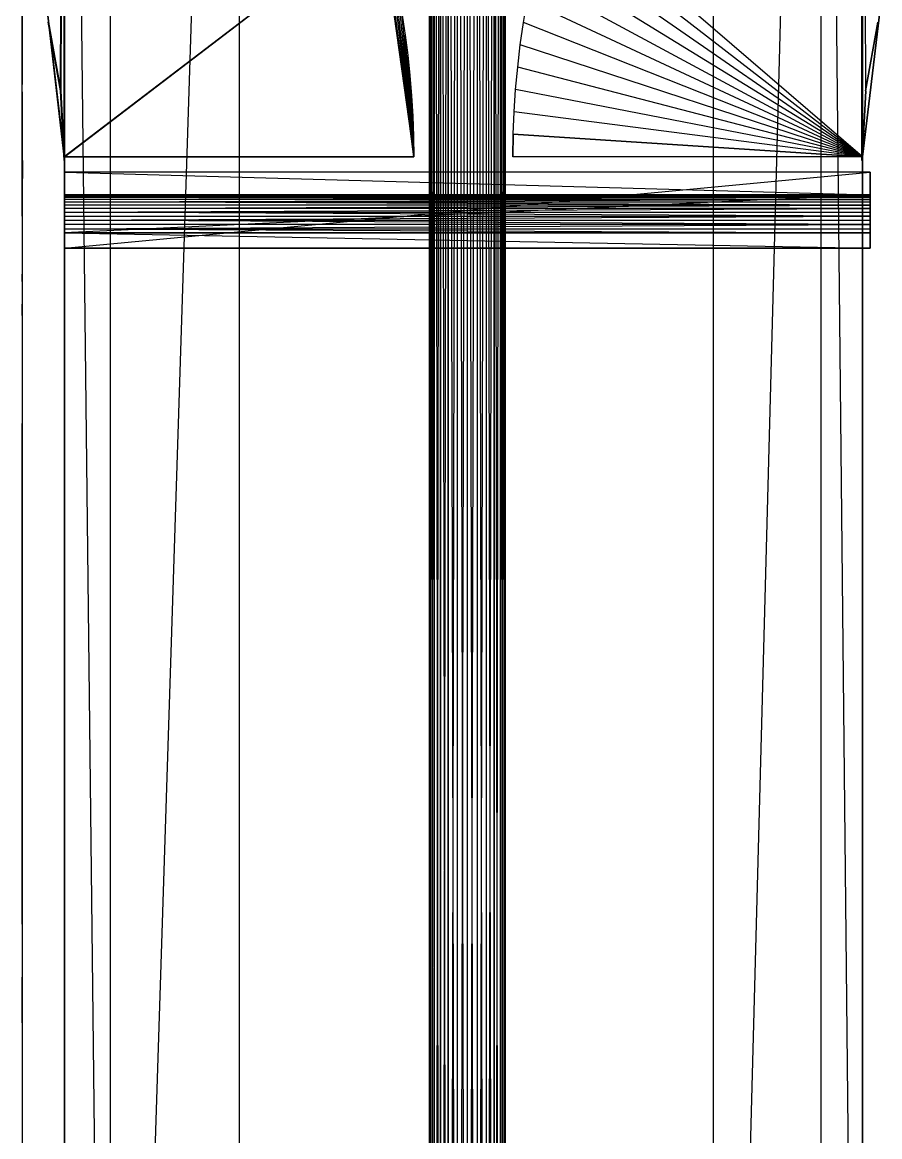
# Model space of a CAD drawing. Extents: x -41 to 47, y -35.8 to 51.3.
# Drawn here: x 8.802 to 9.931, y 42.641 to 44.107 of the extents above; entities that cross this region are included whole.
import ezdxf

# ---------------------------------------------------------------- set-up
doc = ezdxf.new("R2010")
doc.units = 0
doc.header["$MEASUREMENT"] = 0
doc.layers.add('PYDXF', color=8, linetype='CONTINUOUS')

msp = doc.modelspace()

# ---------------------------------------------------------------- linework, layer by layer
at = {"layer": 'PYDXF'}
for p, q in [((8.8571, 46.0954), (8.8525, 44.0171)), ((8.8578, 46.0954), (8.8532, 44.0171)), ((8.8571, 46.0954), (8.8571, 43.9254)), ((8.8571, 46.0954), (8.8578, 43.9254)), ((8.8578, 46.0954), (8.8578, 43.9254)), ((8.8578, 46.0954), (8.8578, 40.7954)), ((8.8578, 40.7954), (8.8578, 46.0954)), ((8.8578, 46.0954), (8.9183, 40.7954)), ((8.9183, 46.0954), (8.9183, 40.7954)), ((9.088, 46.0954), (8.9183, 40.7954)), ((9.088, 46.0954), (9.088, 40.7954)), ((9.7119, 40.7954), (9.7119, 46.0954)), ((9.7119, 40.7954), (9.853, 46.0954)), ((9.853, 46.0954), (9.9079, 40.7954)), ((9.853, 46.0954), (9.853, 40.7954)), ((9.9071, 43.9254), (9.9071, 46.0954)), ((9.9071, 46.0954), (9.9117, 44.0171)), ((9.9077, 46.0954), (9.9071, 43.9254)), ((9.9077, 46.0954), (9.9077, 43.9254)), ((9.9123, 44.0171), (9.9077, 46.0954)), ((9.9079, 46.0954), (9.9079, 40.7954)), ((9.9079, 40.7954), (9.9079, 46.0954)), ((9.3445, 45.8457), (9.3445, 40.2057)), ((9.3445, 45.8457), (9.3525, 40.21)), ((9.3525, 40.21), (9.3525, 45.85)), ((9.3525, 45.85), (9.3628, 40.2133)), ((9.3628, 45.8533), (9.3628, 40.2133)), ((9.3628, 45.8533), (9.3749, 40.2154)), ((9.3749, 45.8554), (9.3878, 40.2161)), ((9.3749, 40.2154), (9.3749, 45.8554)), ((9.3878, 45.8561), (9.3878, 40.2161)), ((9.3878, 40.2161), (9.4008, 45.8554)), ((9.4008, 45.8554), (9.4008, 40.2154)), ((9.4008, 40.2154), (9.4128, 45.8533)), ((9.4128, 45.8533), (9.4128, 40.2133)), ((9.4128, 40.2133), (9.4232, 45.85)), ((9.4311, 40.2057), (9.4232, 45.85)), ((9.4232, 45.85), (9.4232, 40.21)), ((9.4311, 45.8457), (9.4361, 40.2007)), ((9.4311, 45.8457), (9.4311, 40.2057)), ((9.3378, 45.8354), (9.3395, 40.2007)), ((9.3378, 45.8354), (9.3378, 40.1954)), ((9.3395, 45.8407), (9.3395, 40.2007)), ((9.3395, 45.8407), (9.3445, 40.2057)), ((9.3878, 45.8354), (9.3878, 40.1954)), ((9.4361, 45.8407), (9.4361, 40.2007)), ((9.4361, 45.8407), (9.4378, 40.1954)), ((9.4378, 45.8354), (9.4361, 40.19)), ((9.4378, 45.8354), (9.4378, 40.1954)), ((9.3395, 45.83), (9.3378, 40.1954)), ((9.3395, 45.83), (9.3395, 40.19)), ((9.3445, 45.825), (9.3395, 40.19)), ((9.3445, 45.825), (9.3445, 40.185)), ((9.3525, 45.8207), (9.3445, 40.185)), ((9.3525, 45.8207), (9.3525, 40.1807)), ((9.3628, 45.8174), (9.3525, 40.1807)), ((9.3628, 40.1774), (9.3628, 45.8174)), ((9.4128, 45.8174), (9.4128, 40.1774)), ((9.4232, 40.1807), (9.4128, 45.8174)), ((9.4311, 45.825), (9.4232, 40.1807)), ((9.4232, 40.1807), (9.4232, 45.8207)), ((9.4361, 45.83), (9.4311, 40.185)), ((9.4311, 45.825), (9.4311, 40.185)), ((9.4361, 45.83), (9.4361, 40.19)), ((9.3749, 45.8154), (9.3628, 40.1774)), ((9.3749, 40.1754), (9.3749, 45.8154)), ((9.3878, 45.8147), (9.3749, 40.1754)), ((9.3878, 45.8147), (9.3878, 40.1747)), ((9.4008, 40.1754), (9.3878, 45.8147)), ((9.4008, 45.8154), (9.4008, 40.1754)), ((9.4128, 40.1774), (9.4008, 45.8154)), ((9.9078, 43.9302), (9.5019, 44.2792)), ((9.2731, 44.2471), (8.8577, 43.9302)), ((8.8578, 43.9302), (9.2732, 44.2471)), ((9.2731, 44.2471), (9.3177, 43.9302)), ((9.9078, 43.9302), (9.4935, 44.2509)), ((9.3177, 43.9302), (9.2801, 44.2213)), ((9.9078, 43.9302), (9.4857, 44.2224)), ((8.8025, 44.0154), (8.8025, 44.1922)), ((9.3177, 43.9302), (9.2865, 44.1953)), ((9.9078, 43.9302), (9.4787, 44.1937)), ((8.8025, 44.0254), (8.8025, 44.1855)), ((8.8025, 44.1855), (8.8025, 44.0254)), ((9.3177, 43.9302), (9.2923, 44.1692)), ((9.9078, 43.9302), (9.4723, 44.1648)), ((9.3177, 43.9302), (9.2975, 44.143)), ((9.4619, 44.1067), (9.4668, 44.1359)), ((9.9078, 43.9302), (9.4667, 44.1359)), ((8.8577, 43.9302), (8.8363, 44.1159)), ((8.8363, 44.1159), (8.8578, 43.9302)), ((9.3177, 43.9302), (9.3021, 44.1166)), ((9.3021, 44.1166), (9.3061, 44.0902)), ((9.9078, 43.9302), (9.9306, 44.1208)), ((9.9306, 44.1208), (9.9078, 43.9302)), ((8.8363, 44.1074), (8.8525, 44.0171)), ((8.837, 44.1074), (8.8532, 44.0171)), ((8.837, 44.1074), (8.8525, 44.0171)), ((9.4577, 44.0775), (9.4619, 44.1067)), ((9.9078, 43.9302), (9.4619, 44.1067)), ((9.9117, 44.0171), (9.9279, 44.1074)), ((9.9123, 44.0171), (9.9285, 44.1074)), ((9.9123, 44.0171), (9.9279, 44.1074)), ((9.3177, 43.9302), (9.3061, 44.0902)), ((9.3062, 44.0902), (9.3096, 44.0637)), ((9.4543, 44.0482), (9.4577, 44.0775)), ((9.9078, 43.9302), (9.4577, 44.0775)), ((9.3096, 44.0637), (9.3124, 44.0371)), ((9.3177, 43.9302), (9.3096, 44.0637)), ((9.4516, 44.0187), (9.4543, 44.0482)), ((9.9078, 43.9302), (9.4543, 44.0482)), ((9.3124, 44.0371), (9.3146, 44.0104)), ((9.3177, 43.9302), (9.3124, 44.0371)), ((8.8025, 43.9254), (8.8025, 44.0254)), ((8.8025, 44.0154), (8.8025, 44.0254)), ((8.8025, 44.0154), (8.8025, 43.9254)), ((8.8025, 43.9254), (8.8025, 44.0154)), ((8.8525, 44.0171), (8.8571, 43.9254)), ((8.8525, 44.0171), (8.8532, 44.0171)), ((8.8532, 44.0171), (8.8578, 43.9254)), ((8.8532, 44.0171), (8.8571, 43.9254)), ((9.4496, 43.9893), (9.4516, 44.0187)), ((9.9078, 43.9302), (9.4516, 44.0187)), ((9.9117, 44.0171), (9.9071, 43.9254)), ((9.9123, 44.0171), (9.9077, 43.9254)), ((9.9117, 44.0171), (9.9077, 43.9254)), ((9.9123, 44.0171), (9.9117, 44.0171)), ((9.3146, 44.0104), (9.3162, 43.9837)), ((9.3177, 43.9302), (9.3146, 44.0104)), ((9.3162, 43.9837), (9.3172, 43.957)), ((9.3177, 43.9302), (9.3162, 43.9837)), ((9.4484, 43.9598), (9.4496, 43.9893)), ((9.9078, 43.9302), (9.4496, 43.9893)), ((9.3177, 43.9302), (9.3172, 43.957)), ((9.3173, 43.957), (9.3177, 43.9302)), ((9.4484, 43.9598), (9.4479, 43.9302)), ((9.4479, 43.9302), (9.4484, 43.9598)), ((9.4484, 43.9598), (9.9078, 43.9302)), ((9.9078, 43.9302), (9.4484, 43.9598)), ((8.8025, 43.8654), (8.8025, 43.9254)), ((8.8025, 43.9254), (8.8025, 43.852)), ((8.8025, 43.9254), (8.8025, 43.8873)), ((8.8025, 43.9254), (8.8025, 43.8616)), ((8.8025, 43.9254), (8.8026, 43.9029)), ((8.8025, 43.9254), (8.8026, 43.9081)), ((8.8025, 43.9254), (8.8025, 43.8656)), ((8.8025, 43.9254), (8.8025, 43.8643)), ((8.8025, 43.9254), (8.8025, 43.8793)), ((8.8025, 43.9254), (8.8025, 43.893)), ((8.8025, 43.9254), (8.8026, 43.9044)), ((8.8025, 43.9254), (8.8025, 43.8578)), ((8.8025, 43.9254), (8.8025, 43.8995)), ((8.8025, 43.9254), (8.8026, 43.9113)), ((8.8025, 43.9254), (8.8025, 43.8769)), ((8.8025, 43.9254), (8.8026, 43.9055)), ((8.8025, 43.9254), (8.8025, 43.8912)), ((8.8025, 43.9254), (8.8026, 43.904)), ((8.8025, 43.9254), (8.8025, 43.8566)), ((8.8025, 43.9254), (8.8025, 43.898)), ((8.8025, 43.9254), (8.8026, 43.9102)), ((8.8025, 43.9254), (8.8025, 43.8761)), ((8.8025, 43.9254), (8.8026, 43.9049)), ((8.8025, 43.9254), (8.8025, 43.8542)), ((8.8026, 43.9125), (8.8025, 43.9254)), ((8.8025, 43.9254), (8.8025, 43.8965)), ((8.8025, 43.9254), (8.8025, 43.8654)), ((8.8025, 43.9254), (8.8025, 43.881)), ((8.8025, 43.9254), (8.8025, 43.8604)), ((8.8025, 43.9254), (8.8026, 43.9019)), ((8.8025, 43.9254), (8.8025, 43.8785)), ((8.8025, 43.9254), (8.8026, 43.9071)), ((8.8025, 43.9254), (8.8025, 43.8948)), ((8.8025, 43.9254), (8.8025, 43.8801)), ((8.8025, 43.9254), (8.8025, 43.8591)), ((8.8025, 43.8819), (8.8025, 43.9254)), ((8.8025, 43.9254), (8.8025, 43.9008)), ((8.8025, 43.9254), (8.8025, 43.8777)), ((8.8025, 43.9254), (8.8026, 43.9063)), ((8.8025, 43.8854), (8.8025, 43.9254)), ((8.8025, 43.9254), (8.8025, 43.8754)), ((8.8025, 43.9254), (8.8025, 43.8531)), ((8.8025, 43.9254), (8.8025, 43.8893)), ((8.8025, 43.9254), (8.8025, 43.8629)), ((8.8025, 43.9254), (8.8026, 43.9037)), ((8.8025, 43.9254), (8.8025, 43.8554)), ((8.8025, 43.9254), (8.8026, 43.9091)), ((8.8026, 43.9254), (8.8026, 43.9125)), ((8.8026, 43.9254), (8.8026, 43.9137)), ((8.8578, 43.9254), (8.8571, 43.9254)), ((8.8577, 43.9302), (9.3177, 43.9302)), ((9.3177, 43.9302), (8.8578, 43.9302)), ((9.9078, 43.9302), (9.4479, 43.9302)), ((9.9077, 43.9254), (9.9071, 43.9254)), ((8.8026, 43.9125), (8.8026, 43.9137)), ((8.8026, 43.9125), (8.8026, 43.9113)), ((8.8026, 43.9113), (8.8026, 43.9102)), ((8.8026, 43.9102), (8.8026, 43.9091)), ((8.8578, 43.91), (8.8578, 43.83)), ((8.8578, 43.91), (8.8578, 43.81)), ((8.8578, 43.91), (8.8578, 43.88)), ((8.8578, 43.88), (8.8578, 43.91)), ((9.9178, 43.91), (8.8578, 43.91)), ((8.8578, 43.91), (9.9178, 43.88)), ((8.8578, 43.81), (9.9178, 43.91)), ((9.9178, 43.91), (9.9178, 43.83)), ((9.9178, 43.91), (9.9178, 43.81)), ((9.9178, 43.88), (9.9178, 43.91)), ((9.9178, 43.91), (9.9178, 43.88)), ((8.8026, 43.9019), (8.8025, 43.9008)), ((8.8025, 43.9008), (8.8025, 43.8995)), ((8.8025, 43.8995), (8.8025, 43.898)), ((8.8025, 43.898), (8.8025, 43.8965)), ((8.8025, 43.8965), (8.8025, 43.8948)), ((8.8025, 43.8948), (8.8025, 43.893)), ((8.8026, 43.9091), (8.8026, 43.9081)), ((8.8026, 43.9081), (8.8026, 43.9071)), ((8.8026, 43.9071), (8.8026, 43.9063)), ((8.8026, 43.9063), (8.8026, 43.9055)), ((8.8026, 43.9055), (8.8026, 43.9049)), ((8.8026, 43.9049), (8.8026, 43.9044)), ((8.8026, 43.9044), (8.8026, 43.904)), ((8.8026, 43.904), (8.8026, 43.9037)), ((8.8026, 43.9037), (8.8026, 43.9029)), ((8.8026, 43.9029), (8.8026, 43.9019)), ((8.8025, 43.893), (8.8025, 43.8912)), ((8.8025, 43.8912), (8.8025, 43.8893)), ((8.8025, 43.8893), (8.8025, 43.8873)), ((8.8025, 43.8854), (8.8025, 43.8873)), ((8.8025, 43.8854), (8.8025, 43.8819)), ((8.8025, 43.8827), (8.8025, 43.8854)), ((8.8025, 43.8845), (8.8025, 43.8854)), ((8.8025, 43.8845), (8.8025, 43.8836)), ((8.8025, 43.8845), (8.8025, 43.8827)), ((8.8025, 43.8827), (8.8025, 43.8836)), ((8.8025, 43.8827), (8.8025, 43.8819)), ((8.8025, 43.8819), (8.8025, 43.881)), ((8.8025, 43.881), (8.8025, 43.8801)), ((8.8025, 43.8801), (8.8025, 43.8793)), ((8.8025, 43.8793), (8.8025, 43.8785)), ((8.8025, 43.8785), (8.8025, 43.8777)), ((8.8025, 43.8777), (8.8025, 43.8769)), ((8.8025, 43.8769), (8.8025, 43.8761)), ((8.8025, 43.8761), (8.8025, 43.8754)), ((8.8025, 43.8754), (8.8025, 43.8656)), ((8.8025, 43.8654), (8.8025, 43.8754)), ((8.8025, 43.8656), (8.8025, 43.8654)), ((9.9178, 43.88), (8.8578, 43.88)), ((8.8578, 43.88), (9.9178, 43.88)), ((8.8578, 43.83), (8.8578, 43.88)), ((8.8578, 43.88), (8.8578, 43.8706)), ((8.8578, 43.88), (8.8578, 43.852)), ((8.8578, 43.88), (8.8578, 43.8666)), ((8.8578, 43.8787), (8.8578, 43.88)), ((8.8578, 43.88), (8.8578, 43.8354)), ((8.8578, 43.88), (8.8578, 43.8465)), ((8.8578, 43.88), (8.8578, 43.8572)), ((9.9178, 43.88), (8.8578, 43.83)), ((8.8578, 43.88), (8.8578, 43.874)), ((8.8578, 43.8787), (9.9178, 43.88)), ((8.8578, 43.88), (8.8578, 43.841)), ((8.8578, 43.88), (8.8578, 43.8621)), ((8.8578, 43.88), (8.8578, 43.8767)), ((8.8578, 43.8787), (9.9178, 43.8787)), ((9.9178, 43.8787), (8.8578, 43.8767)), ((8.8578, 43.8767), (8.8578, 43.8787)), ((8.8578, 43.874), (8.8578, 43.8767)), ((9.9178, 43.8767), (8.8578, 43.8767)), ((9.9178, 43.8767), (8.8578, 43.874)), ((8.8578, 43.8706), (8.8578, 43.874)), ((9.9178, 43.874), (8.8578, 43.874)), ((8.8578, 43.8706), (9.9178, 43.874)), ((8.8578, 43.8666), (8.8578, 43.8706)), ((9.9178, 43.8666), (8.8578, 43.8706)), ((8.8578, 43.8706), (9.9178, 43.8706)), ((8.8578, 43.8621), (8.8578, 43.8666)), ((8.8578, 43.8621), (9.9178, 43.8666)), ((9.9178, 43.8666), (8.8578, 43.8666)), ((9.9178, 43.88), (9.9178, 43.8354)), ((9.9178, 43.88), (9.9178, 43.8666)), ((9.9178, 43.88), (9.9178, 43.83)), ((9.9178, 43.88), (9.9178, 43.8706)), ((9.9178, 43.88), (9.9178, 43.852)), ((9.9178, 43.88), (9.9178, 43.8767)), ((9.9178, 43.88), (9.9178, 43.841)), ((9.9178, 43.88), (9.9178, 43.8621)), ((9.9178, 43.88), (9.9178, 43.8572)), ((9.9178, 43.88), (9.9178, 43.874)), ((9.9178, 43.88), (9.9178, 43.8787)), ((9.9178, 43.88), (9.9178, 43.8465)), ((9.9178, 43.8787), (9.9178, 43.8767)), ((9.9178, 43.874), (9.9178, 43.8767)), ((9.9178, 43.8706), (9.9178, 43.874)), ((9.9178, 43.8666), (9.9178, 43.8706)), ((9.9178, 43.8621), (9.9178, 43.8666)), ((8.8025, 43.8654), (8.8025, 43.8643)), ((8.8025, 43.852), (8.8025, 43.8654)), ((8.8025, 43.8654), (8.8025, 43.8509)), ((8.8025, 43.8654), (8.8025, 43.7754)), ((8.8025, 43.8643), (8.8025, 43.8629)), ((8.8025, 43.8629), (8.8025, 43.8616)), ((8.8025, 43.8616), (8.8025, 43.8604)), ((8.8025, 43.8604), (8.8025, 43.8591)), ((8.8025, 43.8591), (8.8025, 43.8578)), ((8.8025, 43.8578), (8.8025, 43.8566)), ((8.8025, 43.8566), (8.8025, 43.8554)), ((8.8025, 43.8554), (8.8025, 43.8542)), ((8.8025, 43.8542), (8.8025, 43.8531)), ((8.8025, 43.8531), (8.8025, 43.852)), ((8.8025, 43.852), (8.8025, 43.8509)), ((8.8025, 43.8509), (8.8025, 43.7754)), ((8.8578, 43.8572), (8.8578, 43.8621)), ((9.9178, 43.8621), (8.8578, 43.8621)), ((8.8578, 43.8572), (9.9178, 43.8621)), ((8.8578, 43.852), (8.8578, 43.8572)), ((8.8578, 43.8572), (9.9178, 43.8572)), ((9.9178, 43.852), (8.8578, 43.8572)), ((8.8578, 43.8465), (8.8578, 43.852)), ((8.8578, 43.8465), (9.9178, 43.852)), ((8.8578, 43.852), (9.9178, 43.852)), ((9.9178, 43.8572), (9.9178, 43.8621)), ((9.9178, 43.852), (9.9178, 43.8572)), ((9.9178, 43.8465), (9.9178, 43.852)), ((8.8578, 43.841), (8.8578, 43.8465)), ((8.8578, 43.8465), (9.9178, 43.8465)), ((9.9178, 43.841), (8.8578, 43.8465)), ((8.8578, 43.8354), (8.8578, 43.841)), ((9.9178, 43.841), (8.8578, 43.841)), ((8.8578, 43.8354), (9.9178, 43.841)), ((9.9178, 43.841), (9.9178, 43.8465)), ((9.9178, 43.8354), (9.9178, 43.841)), ((8.8578, 43.8354), (8.8578, 43.83)), ((8.8578, 43.8354), (9.9178, 43.8354)), ((8.8578, 43.8354), (9.9178, 43.83)), ((8.8578, 43.81), (8.8578, 43.83)), ((9.9178, 43.83), (8.8578, 43.83)), ((8.8578, 43.83), (9.9178, 43.81)), ((8.8578, 43.83), (9.9178, 43.83)), ((9.9178, 43.8354), (9.9178, 43.83)), ((9.9178, 43.83), (9.9178, 43.8354)), ((9.9178, 43.81), (9.9178, 43.83)), ((8.8578, 43.81), (9.9178, 43.81)), ((9.9178, 43.81), (8.8578, 43.81)), ((8.8025, 43.7811), (8.8025, 43.7661)), ((8.8025, 43.7754), (8.8025, 42.9201)), ((8.8025, 43.7661), (8.8025, 43.7754)), ((8.8025, 43.7754), (8.8025, 43.7211)), ((8.8025, 43.7754), (8.8025, 43.7661)), ((8.8025, 43.7661), (8.8025, 43.5793)), ((8.8025, 43.7661), (8.8025, 43.7361)), ((8.8025, 43.7348), (8.8025, 43.7361)), ((8.8025, 43.7335), (8.8025, 43.7348)), ((8.8025, 43.7322), (8.8025, 43.7335)), ((8.8025, 43.7309), (8.8025, 43.7322)), ((8.8025, 43.7296), (8.8025, 43.7309)), ((8.8025, 43.7284), (8.8025, 43.7296)), ((8.8025, 43.7271), (8.8025, 43.7284)), ((8.8025, 43.7259), (8.8025, 43.7271)), ((8.8025, 43.7247), (8.8025, 43.7259)), ((8.8025, 43.7235), (8.8025, 43.7247)), ((8.8025, 43.7223), (8.8025, 43.7235)), ((8.8025, 43.7211), (8.8025, 43.7223)), ((8.8025, 43.7211), (8.8025, 43.5793)), ((8.8025, 42.9201), (8.8025, 43.5793)), ((8.8025, 43.5793), (8.8025, 42.9201)), ((8.8025, 42.9201), (8.8025, 42.7954)), ((8.8025, 42.9201), (8.8025, 42.8054)), ((8.8025, 42.9201), (8.8025, 42.8504)), ((8.8025, 42.8492), (8.8025, 42.8504)), ((8.8025, 42.8504), (8.8025, 42.7954)), ((8.8025, 42.848), (8.8025, 42.8492)), ((8.8025, 42.8468), (8.8025, 42.848)), ((8.8025, 42.8456), (8.8025, 42.8468)), ((8.8025, 42.8444), (8.8025, 42.8456)), ((8.8025, 42.8431), (8.8025, 42.8444)), ((8.8025, 42.8419), (8.8025, 42.8431)), ((8.8025, 42.8406), (8.8025, 42.8419)), ((8.8025, 42.8393), (8.8025, 42.8406)), ((8.8025, 42.838), (8.8025, 42.8393)), ((8.8025, 42.8367), (8.8025, 42.838)), ((8.8025, 42.8354), (8.8025, 42.8367)), ((8.8025, 42.8054), (8.8025, 42.8354)), ((8.8025, 42.8054), (8.8025, 42.7904)), ((8.8025, 42.7904), (8.8025, 42.8054)), ((8.8025, 42.7954), (8.8025, 42.8054)), ((8.8025, 42.7954), (8.8025, 42.7054)), ((8.8025, 42.7954), (8.8025, 42.7056)), ((8.8025, 42.7056), (8.8025, 42.7032)), ((8.8025, 42.7056), (8.8025, 42.7054)), ((8.8025, 42.7054), (8.8025, 42.6704)), ((8.8025, 42.7032), (8.8025, 42.7006)), ((8.8025, 42.7006), (8.8025, 42.6976)), ((8.8025, 42.6976), (8.8025, 42.6945)), ((8.8025, 42.6945), (8.8025, 42.6913)), ((8.8025, 42.6913), (8.8025, 42.6879)), ((8.8025, 42.6879), (8.8025, 42.6846)), ((8.8025, 42.6846), (8.8025, 42.6814)), ((8.8025, 42.6814), (8.8025, 42.6783)), ((8.8025, 42.6783), (8.8025, 42.6754)), ((8.8025, 42.6754), (8.8025, 42.6727)), ((8.8025, 42.6727), (8.8025, 42.6705)), ((8.8025, 42.6705), (8.8025, 42.6704)), ((8.8025, 42.6704), (8.8025, 42.6054))]:
    msp.add_line(p, q, dxfattribs=at)

doc.saveas('drawing.dxf')
